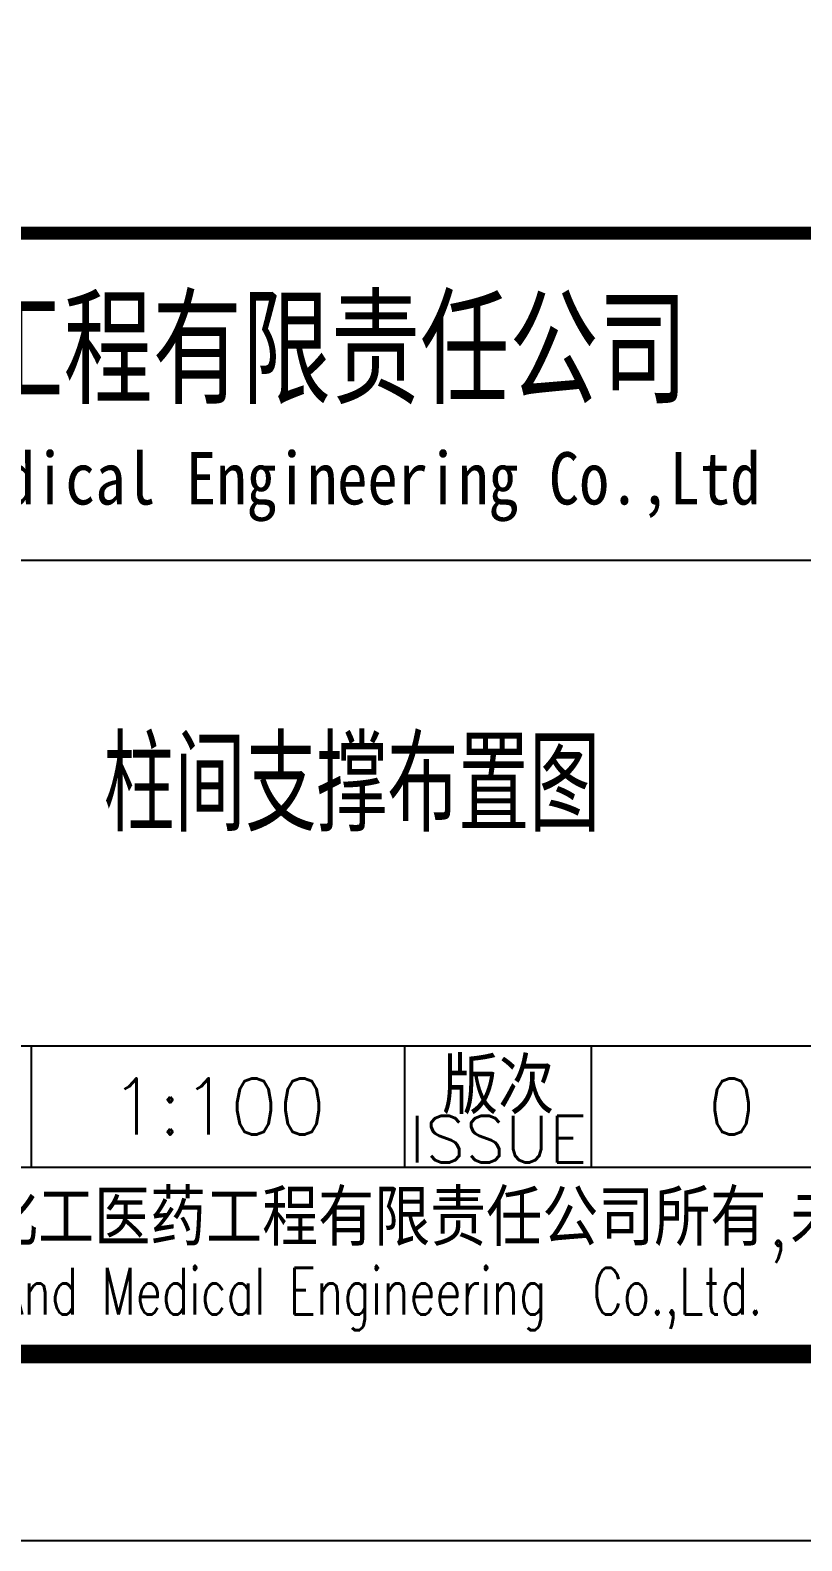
# Model space of a CAD drawing. Header units: millimetres. Extents: x 866561 to 876967, y 40200 to 44891.
# Drawn here: x 872956 to 872997.3, y 40206.4 to 40287.3 of the extents above; entities that cross this region are included whole.
import ezdxf
from ezdxf.enums import TextEntityAlignment as Align

# ---------------------------------------------------------------- set-up
doc = ezdxf.new("R2010")
doc.units = ezdxf.units.MM
doc.header["$LTSCALE"] = 1000
doc.header["$MEASUREMENT"] = 0
doc.layers.add('PUB_TEXT', color=7, linetype='Continuous')
doc.styles.add('ECEC_TQ', font='txt_l.shx', dxfattribs={"bigfont": 'hztxt_l.shx'})
doc.styles.add('ECEC_TQ_S', font='')
doc.styles.add('TS', font='tssdeng.shx', dxfattribs={"width": 0.8, "height": 2.5, "bigfont": 'tssdchn.shx'})
doc.styles.get('ECEC_TQ_S').set_extended_font_data('SimSun')

msp = doc.modelspace()

# ---------------------------------------------------------------- linework, layer by layer
for p, q in [((872891.091, 40258.943), (873001.091, 40258.943)), ((872946.091, 40232.943), (873071.091, 40232.943)), ((872956.091, 40226.443), (872956.091, 40232.943)), ((872976.091, 40226.443), (872976.091, 40232.943)), ((872986.091, 40226.443), (872986.091, 40232.943)), ((872891.091, 40226.443), (873071.091, 40226.443)), ((872891.091, 40216.443), (873071.091, 40216.443)), ((873081.091, 40206.443), (872240.091, 40206.443))]:
    msp.add_line(p, q)
at = {"color": 0, "const_width": 1}
msp.add_lwpolyline([(873071.091, 40216.443), (872265.091, 40216.443), (872265.091, 40790.443), (873071.091, 40790.443)], close=True, dxfattribs=at)
at = {"const_width": 0.7}
msp.add_lwpolyline([(873071.091, 40276.443), (872891.091, 40276.443)], dxfattribs=at)

# ---------------------------------------------------------------- texts
for s, height, style, width, p in [('安徽华东化工医药工程有限责任公司', 5, 'ECEC_TQ_S', 0.7, (872953.04, 40270.443)), ('Anhui Huadong Chemical & Medical Engineering Co.,Ltd', 2.8, 'ECEC_TQ_S', 0.85, (872953.04, 40262.943)), ('The proprietary right of this document belongs to Anhui Huadong Chemical And Medical Engineering  Co.,Ltd.  and any replication or transfer to the 3rd. side is forbidden without its permission. ', 2.5, 'ECEC_TQ', 0.72, (872981.091, 40219.443))]:
    msp.add_text(s, height=height, dxfattribs=dict(style=style, width=width)).set_placement(p, align=Align.MIDDLE)
at = {"style": 'ECEC_TQ'}
for s, height, p in [('版次', 3, (872981.091, 40230.943)), ('ISSUE', 2.5, (872981.091, 40227.943)), ('本文件专有权属安徽华东化工医药工程有限责任公司所有,未经许可不得复制或转让给第三方', 3, (872981.091, 40223.443))]:
    msp.add_text(s, height=height, dxfattribs=at).set_placement(p, align=Align.MIDDLE)
for tag, text, p in [('1:100', '1:100', (872966.091, 40229.693)), ('0', '0', (872993.591, 40229.693))]:
    msp.add_attdef(tag, text=text, height=3, dxfattribs=at).set_placement(p, align=Align.MIDDLE)
at = {"layer": 'PUB_TEXT', "style": 'TS', "width": 0.8}
msp.add_text('柱间支撑布置图', height=5, dxfattribs=at).set_placement((872973.256, 40247.175), align=Align.MIDDLE)

doc.saveas('drawing.dxf')
